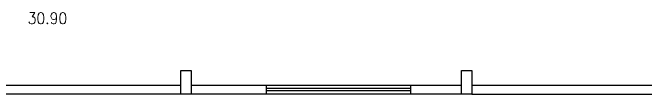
# Model space of a CAD drawing. Extents: x 196 to 608, y -49 to 226.
# Drawn here: x 383.95 to 398, y 126.48 to 128.3 of the extents above; entities that cross this region are included whole.
import ezdxf

# ---------------------------------------------------------------- set-up
doc = ezdxf.new("R2010")
doc.units = 0
doc.header["$MEASUREMENT"] = 0
doc.layers.add('_ARQ', color=5, linetype='Continuous')
doc.layers.add('_COTAS', color=4, linetype='Continuous')
doc.styles.add('textstyle5', font='')
doc.styles.get('textstyle5').set_extended_font_data('Standard')

msp = doc.modelspace()

# ---------------------------------------------------------------- linework, layer by layer
at = {"layer": '_ARQ'}
for p, q in [((381.685, 126.681), (387.685, 126.681)), ((387.914, 126.681), (393.914, 126.681)), ((389.587, 126.478), (389.587, 126.681)), ((392.787, 126.681), (392.787, 126.478)), ((394.143, 126.681), (400.141, 126.681)), ((389.587, 126.616), (392.784, 126.616)), ((389.587, 126.563), (392.784, 126.563)), ((394.143, 126.481), (400.143, 126.481))]:
    msp.add_line(p, q, dxfattribs=at)
at = {"layer": '_ARQ', "linetype": 'Continuous'}
msp.add_line((393.914, 126.481), (356.768, 126.481), dxfattribs=at)
at = {"layer": '_ARQ'}
for points in [[(387.914, 127.005), (387.914, 126.481), (387.685, 126.481), (387.685, 127.005)], [(394.143, 127.005), (394.143, 126.481), (393.914, 126.481), (393.914, 127.005)]]:
    msp.add_lwpolyline(points, close=True, dxfattribs=at)

# ---------------------------------------------------------------- texts
at = {"layer": '_COTAS', "linetype": 'Continuous', "insert": (384.718, 128.17), "char_height": 0.25, "attachment_point": 5, "style": 'textstyle5'}
msp.add_mtext('30.90', dxfattribs=at)

doc.saveas('drawing.dxf')
